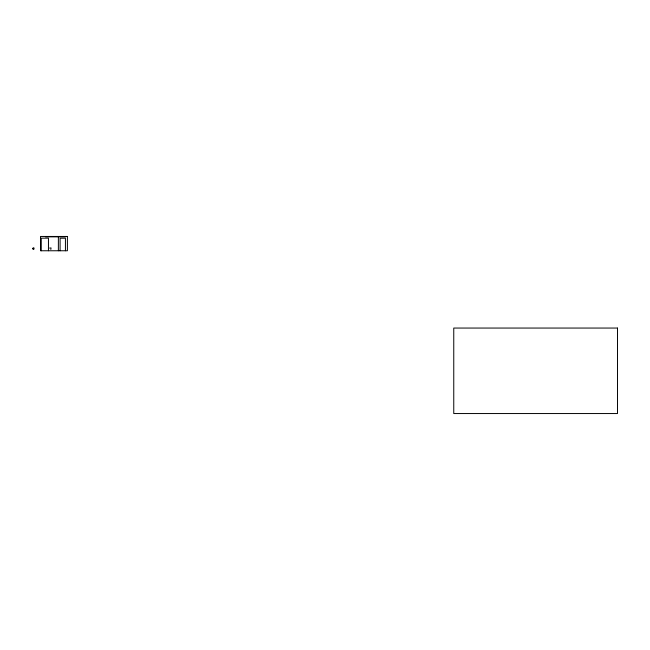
<?xml version="1.0" encoding="UTF-8"?>
<svg xmlns="http://www.w3.org/2000/svg" width="650" height="650" viewBox="0 0 650 650"><rect width="100%" height="100%" fill="white"/><g stroke="black" fill="none" stroke-linecap="round" stroke-linejoin="round"><path stroke-width="0.97" d="M49.587 248.072L51.058 247.934L50.83 249.454M45.492 236.852L65.585 236.852M65.431 250.762L65.431 238.209L60.092 238.209L60.092 250.762M58.378 236.454L58.37 250.762M48.458 250.754L48.458 238.16L41.242 238.16L41.242 250.754M32.508 248.511C34.231 251.948 34.929 245.489 32.508 248.511M67.397 236.454L40.511 236.454L40.511 250.762L67.397 250.762L67.397 236.454M617.5 328.055L453.757 328.055L453.757 413.546L617.5 413.546L617.5 328.055"/></g></svg>
